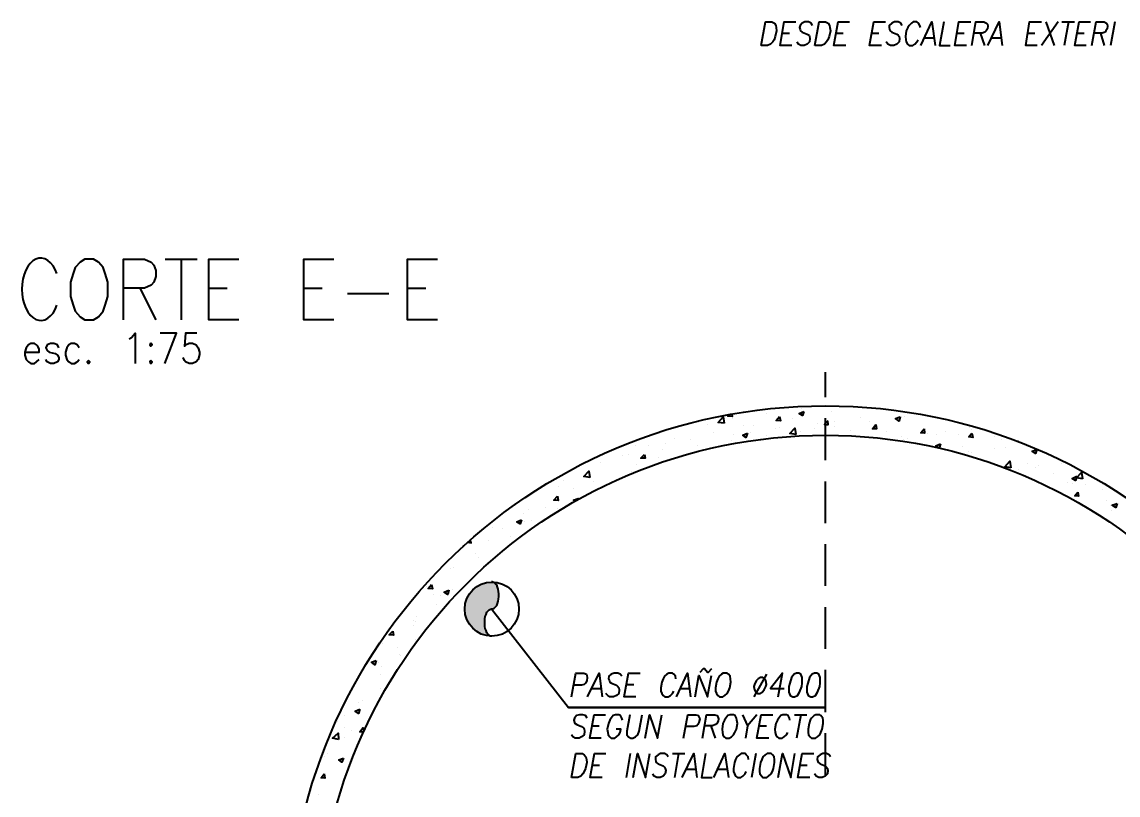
# Model space of a CAD drawing. Extents: x 93 to 1928, y 79 to 574.
# Drawn here: x 1417 to 1498.6, y 352.6 to 410.1 of the extents above; entities that cross this region are included whole.
import ezdxf

# ---------------------------------------------------------------- set-up
doc = ezdxf.new("R2010")
doc.units = 0
doc.header["$MEASUREMENT"] = 0
for name, color, linetype in [('Cotas', 1, 'Continuous'), ('PDF2_00-COTAS-PARCIALES', 4, 'Continuous'), ('PDF2_auxiliar', 1, 'Continuous'), ('PDF2_CORTES', 6, 'Continuous'), ('PDF2_encofrado', 1, 'Continuous'), ('PDF2_HATCH', 1, 'Continuous'), ('PDF2_LINEAS-POS-ARMADURA', 3, 'Continuous')]:
    doc.layers.add(name, color=color, linetype=linetype)
doc.styles.add('ROMANS', font='ROMANS.SHX', dxfattribs={"width": 0.85})
doc.dimstyles.new('1.10', dxfattribs={"dimtxt": 3, "dimasz": 2.5, "dimexe": 0.18, "dimexo": 0.0625, "dimgap": 0.85, "dimtad": 1, "dimlfac": 0.1, "dimzin": 0, "dimdsep": 46, "dimtxsty": 'ROMANS', "dimblk": 'ARCHTICK', "dimcen": 0.09, "dimclrd": 256, "dimclre": 256, "dimclrt": 2, "dimadec": 0, "dimazin": 0, "dimtfac": 1, "dimtofl": 0, "dimtmove": 0, "dimatfit": 3, "dimfxl": 15, "dimfxlon": 1, "dimtolj": 1, "dimtzin": 0, "dimarcsym": 0})

# ---------------------------------------------------------------- blocks, each defined once
blk = doc.blocks.new('_ArchTick')
at = {"color": 0, "linetype": 'ByBlock', "const_width": 0.15}
blk.add_lwpolyline([(-0.5, -0.5), (0.5, 0.5)], dxfattribs=at)
blk = doc.blocks.new('*D80')
at = {"layer": 'Cotas', "lineweight": -2, "transparency": 16777216}
for p, q in [((1513.125, 377.641), (1528.305, 377.576)), ((1527.802, 302.004), (1528.125, 377.577)), ((1512.802, 302.068), (1527.982, 302.003))]:
    blk.add_line(p, q, dxfattribs=at)
at = {"layer": 'Defpoints', "color": 0, "transparency": 16777216}
for p in [(1479.507, 377.784), (1528.125, 377.577), (1479.184, 302.211)]:
    blk.add_point(p, dxfattribs=at)
at = {"layer": 'Cotas', "lineweight": -2, "transparency": 16777216, "xscale": 2.5, "yscale": 2.5, "zscale": 2.5}
for p, rotation in [((1528.125, 377.577), 89.75529367230575), ((1527.802, 302.004), 269.7552936723058)]:
    blk.add_blockref('_ArchTick', p, dxfattribs=dict(at, rotation=rotation))
at = {"layer": 'Cotas', "color": 2, "transparency": 16777216, "insert": (1525.614, 339.8), "char_height": 3, "attachment_point": 5, "rotation": 89.75529, "style": 'ROMANS'}
blk.add_mtext('\\A1;ØINT 7.56', dxfattribs=at)
blk = doc.blocks.new('*D81')
at = {"layer": 'Cotas', "lineweight": -2, "transparency": 16777216}
for p, q in [((1521.141, 379.807), (1536.321, 379.742)), ((1535.799, 299.769), (1536.141, 379.743)), ((1520.8, 299.833), (1535.979, 299.768))]:
    blk.add_line(p, q, dxfattribs=at)
at = {"layer": 'Defpoints', "color": 0, "transparency": 16777216}
for p in [(1479.516, 379.985), (1536.141, 379.743), (1479.175, 300.011)]:
    blk.add_point(p, dxfattribs=at)
at = {"layer": 'Cotas', "lineweight": -2, "transparency": 16777216, "xscale": 2.5, "yscale": 2.5, "zscale": 2.5}
for p, rotation in [((1536.141, 379.743), 89.75529367230553), ((1535.799, 299.769), 269.7552936723055)]:
    blk.add_blockref('_ArchTick', p, dxfattribs=dict(at, rotation=rotation))
at = {"layer": 'Cotas', "color": 2, "transparency": 16777216, "insert": (1533.62, 339.766), "char_height": 3, "attachment_point": 5, "rotation": 89.75529, "style": 'ROMANS'}
blk.add_mtext('\\A1;ØEXT 8.00', dxfattribs=at)

msp = doc.modelspace()

# ---------------------------------------------------------------- hatches: boundary and pattern name
at = {"layer": 'PDF2_auxiliar', "transparency": 33554559}
msp.add_hatch(color=256, dxfattribs=at).paths.add_polyline_path([(1452.021, 368.414), (1451.926, 368.446), (1451.735, 368.414), (1451.577, 368.414), (1451.45, 368.382), (1451.227, 368.319), (1451.164, 368.287), (1450.942, 368.192), (1450.91, 368.16), (1450.624, 367.969), (1450.37, 367.715), (1450.179, 367.429), (1450.148, 367.334), (1450.052, 367.144), (1450.021, 367.112), (1449.989, 366.985), (1449.957, 366.826), (1449.925, 366.763), (1449.925, 366.477), (1449.894, 366.413), (1449.894, 366.382), (1449.925, 366.35), (1449.925, 366.064), (1449.957, 366.001), (1449.989, 365.842), (1450.021, 365.715), (1450.052, 365.683), (1450.148, 365.493), (1450.179, 365.397), (1450.37, 365.112), (1450.624, 364.858), (1450.719, 364.794), (1450.91, 364.635), (1450.942, 364.635), (1451.164, 364.54), (1451.227, 364.508), (1451.45, 364.445), (1451.577, 364.413), (1451.735, 364.381), (1451.831, 364.381), (1451.799, 364.413), (1451.735, 364.445), (1451.64, 364.54), (1451.577, 364.635), (1451.513, 364.794), (1451.481, 364.858), (1451.45, 364.953), (1451.418, 365.112), (1451.418, 365.715), (1451.45, 365.842), (1451.513, 366.001), (1451.545, 366.064), (1451.577, 366.159), (1451.64, 366.255), (1451.735, 366.35), (1451.926, 366.413), (1452.021, 366.413), (1452.116, 366.477), (1452.307, 366.667), (1452.339, 366.763), (1452.37, 366.826), (1452.402, 366.985), (1452.434, 367.112), (1452.434, 367.144), (1452.466, 367.334), (1452.466, 367.525), (1452.434, 367.715), (1452.402, 367.874), (1452.37, 367.969), (1452.37, 368.033), (1452.307, 368.16), (1452.307, 368.192), (1452.116, 368.382), (1452.053, 368.414)])

# ---------------------------------------------------------------- linework, layer by layer
at = {"layer": 'PDF2_00-COTAS-PARCIALES', "color": 7, "lineweight": 25}
msp.add_lwpolyline([(1421.634, 392.45), (1421.285, 392.228), (1420.936, 391.815), (1420.777, 391.37), (1420.587, 390.735), (1420.587, 389.656), (1420.777, 389.021), (1420.936, 388.576), (1421.285, 388.164), (1421.634, 387.941), (1422.301, 387.941), (1422.651, 388.164), (1423, 388.576), (1423.159, 389.021), (1423.349, 389.656), (1423.349, 390.735), (1423.159, 391.37), (1423, 391.815), (1422.651, 392.228), (1422.301, 392.45)], close=True, dxfattribs=at)
for points in [[(1424.524, 387.941), (1424.524, 392.45), (1426.08, 392.45), (1426.588, 392.228), (1426.778, 392.006), (1426.937, 391.593), (1426.937, 391.148), (1426.778, 390.735), (1426.588, 390.513), (1426.08, 390.291), (1424.524, 390.291)], [(1427.636, 392.45), (1430.017, 392.45)], [(1428.81, 392.45), (1428.81, 387.941)], [(1433.097, 387.941), (1430.874, 387.941), (1430.874, 392.45), (1433.097, 392.45)], [(1440.178, 387.941), (1437.955, 387.941), (1437.955, 392.45), (1440.178, 392.45)], [(1447.893, 387.941), (1445.671, 387.941), (1445.671, 392.45), (1447.893, 392.45)], [(1425.73, 390.291), (1426.937, 387.941)], [(1430.874, 390.291), (1432.24, 390.291)], [(1437.955, 390.291), (1439.32, 390.291)], [(1445.671, 390.291), (1447.036, 390.291)], [(1441.194, 389.878), (1444.274, 389.878)]]:
    msp.add_lwpolyline(points, dxfattribs=at)
at = {"layer": 'PDF2_00-COTAS-PARCIALES', "lineweight": 25}
for points in [[(1424.937, 386.512), (1425.127, 386.608), (1425.381, 386.925), (1425.381, 384.671)], [(1427.604, 384.671), (1428.461, 386.925), (1427.255, 386.925)], [(1429.985, 386.925), (1429.128, 386.925), (1429.064, 385.973), (1429.128, 386.068), (1429.414, 386.195), (1429.668, 386.195), (1429.922, 386.068), (1430.08, 385.846), (1430.176, 385.528), (1430.176, 385.338), (1430.08, 384.988), (1429.922, 384.798), (1429.668, 384.671), (1429.414, 384.671), (1429.128, 384.798), (1429.064, 384.893), (1428.969, 385.115)], [(1417.189, 385.528), (1418.237, 385.528), (1418.237, 385.75), (1418.142, 385.973), (1418.046, 386.068), (1417.888, 386.163), (1417.634, 386.163), (1417.443, 386.068), (1417.284, 385.846), (1417.189, 385.528), (1417.189, 385.306), (1417.284, 384.988), (1417.443, 384.798), (1417.634, 384.671), (1417.888, 384.671), (1418.046, 384.798), (1418.237, 384.988)], [(1419.698, 385.846), (1419.602, 386.068), (1419.348, 386.163), (1419.094, 386.163), (1418.84, 386.068), (1418.745, 385.846), (1418.84, 385.655), (1418.999, 385.528), (1419.444, 385.433), (1419.602, 385.306), (1419.698, 385.115), (1419.698, 384.988), (1419.602, 384.798), (1419.348, 384.671), (1419.094, 384.671), (1418.84, 384.798), (1418.745, 384.988)], [(1421.222, 385.846), (1421.063, 386.068), (1420.872, 386.163), (1420.618, 386.163), (1420.46, 386.068), (1420.301, 385.846), (1420.206, 385.528), (1420.206, 385.306), (1420.301, 384.988), (1420.46, 384.798), (1420.618, 384.671), (1420.872, 384.671), (1421.063, 384.798), (1421.222, 384.988)]]:
    msp.add_lwpolyline(points, dxfattribs=at)
for points in [[(1426.556, 386.195), (1426.493, 386.068), (1426.556, 385.973), (1426.651, 386.068)], [(1421.92, 384.893), (1421.825, 384.798), (1421.92, 384.671), (1422.015, 384.798)], [(1426.556, 384.893), (1426.493, 384.798), (1426.556, 384.671), (1426.651, 384.798)]]:
    msp.add_lwpolyline(points, close=True, dxfattribs=at)
at = {"layer": 'PDF2_00-COTAS-PARCIALES', "color": 7, "lineweight": 25}
msp.add_ellipse((1418.363, 390.201), major_axis=(-0.006, 2.32), ratio=0.603862, start_param=5.238908, end_param=10.459935, dxfattribs=at)
at = {"layer": 'PDF2_auxiliar', "lineweight": 25}
for points in [[(1476.756, 384.036), (1476.756, 382.162)], [(1476.756, 380.607), (1476.756, 377.495)], [(1476.756, 375.907), (1476.756, 372.796)], [(1476.756, 371.24), (1476.756, 368.128)], [(1451.926, 364.381), (1451.831, 364.381), (1451.735, 364.445), (1451.64, 364.54), (1451.577, 364.635), (1451.513, 364.794), (1451.45, 364.953), (1451.418, 365.112), (1451.418, 365.302), (1451.418, 365.493), (1451.418, 365.683), (1451.45, 365.842), (1451.513, 366.001), (1451.577, 366.159), (1451.64, 366.255), (1451.735, 366.35), (1451.831, 366.382), (1451.926, 366.413), (1452.021, 366.413), (1452.116, 366.477), (1452.212, 366.572), (1452.307, 366.667), (1452.37, 366.826), (1452.402, 366.985), (1452.434, 367.144), (1452.466, 367.334), (1452.466, 367.525), (1452.434, 367.715), (1452.402, 367.874), (1452.37, 368.033), (1452.307, 368.192), (1452.212, 368.287), (1452.116, 368.382), (1452.021, 368.414), (1451.926, 368.446)], [(1451.926, 366.413), (1457.641, 359.079)], [(1476.756, 366.54), (1476.756, 363.429)], [(1476.756, 361.873), (1476.756, 358.729)], [(1476.756, 359.079), (1457.641, 359.079), (1476.756, 359.079)], [(1476.756, 357.174), (1476.756, 354.062)]]:
    msp.add_lwpolyline(points, dxfattribs=at)
at = {"layer": 'PDF2_CORTES', "lineweight": 25}
for radius in [39.992, 37.801]:
    msp.add_circle((1476.772, 341.536), radius, dxfattribs=at)
at = {"layer": 'PDF2_encofrado', "color": 4, "lineweight": 25}
msp.add_circle((1451.942, 366.398), 2.016, dxfattribs=at)
at = {"layer": 'PDF2_HATCH', "lineweight": 25}
for points in [[(1475.168, 381.115), (1475.073, 380.797), (1474.819, 380.956)], [(1469.231, 380.226), (1468.786, 380.289), (1469.167, 380.702)], [(1473.358, 380.734), (1473.422, 380.416), (1473.104, 380.448)], [(1476.946, 380.416), (1476.756, 380.226), (1476.692, 380.13), (1476.756, 380.13), (1476.978, 380.13)], [(1482.344, 380.702), (1482.249, 380.384), (1481.995, 380.575)], [(1470.977, 379.495), (1470.85, 379.178), (1470.628, 379.336)], [(1474.565, 379.4), (1474.121, 379.463), (1474.502, 379.876)], [(1480.534, 380.13), (1480.566, 379.813), (1480.28, 379.813)], [(1484.122, 379.813), (1484.154, 379.495), (1483.868, 379.527)], [(1487.679, 379.495), (1487.742, 379.178), (1487.456, 379.209)], [(1485.329, 378.701), (1485.234, 378.384), (1484.98, 378.543)], [(1463.293, 377.908), (1463.357, 377.622), (1463.039, 377.622)], [(1492.505, 378.289), (1492.41, 377.971), (1492.156, 378.162)], [(1490.568, 376.923), (1490.124, 376.987), (1490.505, 377.4)], [(1459.229, 376.193), (1458.784, 376.257), (1459.165, 376.669)], [(1495.49, 376.288), (1495.394, 375.971), (1495.14, 376.13)], [(1495.902, 376.098), (1495.458, 376.161), (1495.839, 376.574)], [(1456.816, 374.796), (1456.879, 374.478), (1456.562, 374.51)], [(1495.553, 375.113), (1495.617, 374.796), (1495.331, 374.828)], [(1498.474, 374.256), (1498.379, 373.97), (1498.125, 374.129)], [(1454.148, 373.05), (1454.053, 372.732), (1453.799, 372.891)], [(1449.862, 371.144), (1449.862, 371.113)], [(1447.449, 368.223), (1447.512, 367.906), (1447.195, 367.938)], [(1448.751, 367.811), (1448.655, 367.493), (1448.401, 367.652)], [(1444.559, 364.762), (1444.623, 364.445), (1444.305, 364.477)], [(1443.321, 362.571), (1443.226, 362.254), (1442.972, 362.444)], [(1442.114, 358.952), (1442.019, 358.634), (1441.765, 358.793)], [(1440.527, 356.697), (1440.082, 356.793), (1440.495, 357.174)], [(1440.908, 355.3), (1440.781, 355.014), (1440.559, 355.173)], [(1439.447, 354.125), (1439.511, 353.808), (1439.225, 353.84)]]:
    msp.add_lwpolyline(points, close=True, dxfattribs=at)
for points in [[(1474.978, 381.337), (1474.978, 381.337)], [(1477.2, 381.083), (1477.2, 381.083)], [(1482.503, 381.051), (1482.503, 381.051)], [(1467.294, 380.289), (1467.294, 380.289)], [(1469.802, 380.924), (1469.834, 380.734), (1469.516, 380.765), (1469.643, 380.892)], [(1469.834, 380.607), (1469.834, 380.607)], [(1472.406, 380.988), (1472.406, 380.988)], [(1474.311, 380.575), (1474.311, 380.575)], [(1476.216, 380.226), (1476.216, 380.226)], [(1477.454, 380.384), (1477.454, 380.384)], [(1479.36, 380.638), (1479.36, 380.638)], [(1480.058, 380.353), (1480.058, 380.353)], [(1482.63, 380.702), (1482.63, 380.702)], [(1467.992, 380.162), (1467.992, 380.162)], [(1468.469, 379.559), (1468.469, 379.559)], [(1470.66, 380.035), (1470.66, 380.035)], [(1471.168, 379.559), (1471.168, 379.559)], [(1471.39, 380.067), (1471.39, 380.067)], [(1473.041, 379.813), (1473.041, 379.813)], [(1473.327, 379.94), (1473.327, 379.94)], [(1474.914, 379.654), (1474.914, 379.654)], [(1475.994, 379.813), (1475.994, 379.813)], [(1477.454, 379.972), (1477.454, 379.972)], [(1478.661, 379.718), (1478.661, 379.718)], [(1481.328, 379.59), (1481.328, 379.59)], [(1483.995, 379.495), (1483.995, 379.495)], [(1484.345, 379.495), (1484.345, 379.495)], [(1485.742, 379.59), (1485.742, 379.59)], [(1487.488, 379.908), (1487.488, 379.908)], [(1487.679, 379.749), (1487.679, 379.749)], [(1464.849, 378.733), (1464.849, 378.733)], [(1465.547, 379.082), (1465.547, 379.082)], [(1466.754, 378.987), (1466.754, 378.987)], [(1467.23, 378.606), (1467.23, 378.606)], [(1469.77, 378.924), (1469.77, 378.924)], [(1469.897, 379.4), (1469.897, 379.4)], [(1472.374, 379.305), (1472.374, 379.305)], [(1481.201, 379.082), (1481.201, 379.082)], [(1482.44, 379.241), (1482.44, 379.241)], [(1482.567, 379.051), (1482.567, 379.051)], [(1482.852, 379.082), (1482.852, 379.082)], [(1485.075, 379.368), (1485.075, 379.368)], [(1486.663, 379.368), (1486.663, 379.368)], [(1489.33, 379.241), (1489.33, 379.241)], [(1489.869, 378.987), (1489.869, 378.987)], [(1491.044, 378.892), (1491.044, 378.892)], [(1491.044, 378.892), (1491.14, 378.892)], [(1461.674, 377.812), (1461.674, 377.812)], [(1462.086, 377.876), (1462.086, 377.876)], [(1462.626, 378.574), (1462.626, 378.574)], [(1463.611, 378.574), (1463.611, 378.574)], [(1464.658, 378.257), (1464.658, 378.257)], [(1486.948, 378.511), (1486.948, 378.511)], [(1487.425, 378.098), (1487.425, 378.098)], [(1487.615, 378.066), (1487.615, 378.066)], [(1489.33, 378.352), (1489.33, 378.352)], [(1490.187, 378.416), (1490.187, 378.416)], [(1459.546, 377.558), (1459.546, 377.558)], [(1460.054, 377.273), (1460.054, 377.273)], [(1462.722, 377.146), (1462.722, 377.146)], [(1464.341, 377.717), (1464.341, 377.717)], [(1491.775, 377.241), (1491.775, 377.241)], [(1492.41, 376.955), (1492.41, 376.955)], [(1492.632, 377.082), (1492.632, 377.082)], [(1494.315, 377.209), (1494.315, 377.209)], [(1459.134, 376.193), (1459.134, 376.193)], [(1462.309, 376.606), (1462.309, 376.606)], [(1491.044, 376.574), (1491.044, 376.574)], [(1491.171, 376.796), (1491.171, 376.796)], [(1493.711, 376.479), (1493.711, 376.479)], [(1496.379, 376.352), (1496.379, 376.352)], [(1456.911, 375.558), (1456.911, 375.558)], [(1457.26, 375.939), (1457.26, 375.939)], [(1458.022, 375.399), (1458.022, 375.399)], [(1459.483, 375.907), (1459.483, 375.907)], [(1494.759, 375.812), (1494.759, 375.812)], [(1495.172, 375.78), (1495.172, 375.78)], [(1496.156, 375.653), (1496.156, 375.653)], [(1497.426, 375.685), (1497.426, 375.685)], [(1456.593, 374.605), (1456.593, 374.605)], [(1458.117, 374.447), (1458.022, 374.51), (1458.372, 374.637), (1458.34, 374.542)], [(1497.395, 375.272), (1497.395, 375.272)], [(1453.672, 374.097), (1453.672, 374.097)], [(1454.688, 373.812), (1454.688, 373.812)], [(1455.927, 373.97), (1455.927, 373.97)], [(1456.847, 373.875), (1456.847, 373.875)], [(1497.68, 374.478), (1497.68, 374.478)], [(1497.998, 374.097), (1497.998, 374.097)], [(1498.03, 373.716), (1498.03, 373.716)], [(1454.276, 373.526), (1454.276, 373.526)], [(1454.371, 372.954), (1454.371, 372.954)], [(1454.879, 372.986), (1454.879, 372.986)], [(1451.958, 372.478), (1451.958, 372.478)], [(1452.751, 372.415), (1452.751, 372.415)], [(1450.116, 371.367), (1450.402, 371.335), (1450.338, 371.589)], [(1450.211, 371.398), (1450.211, 371.398)], [(1451.672, 371.525), (1451.672, 371.525)], [(1453.355, 371.811), (1453.355, 371.811)], [(1450.719, 370.541), (1450.719, 370.541)], [(1450.973, 370.255), (1450.973, 370.255)], [(1451.608, 369.874), (1451.608, 369.874)], [(1448.878, 369.43), (1448.878, 369.43)], [(1449.068, 369.525), (1449.068, 369.525)], [(1447.068, 368.096), (1447.068, 368.096)], [(1446.401, 367.461), (1446.401, 367.461)], [(1447.576, 367.461), (1447.576, 367.461)], [(1448.116, 367.429), (1448.116, 367.429)], [(1449.005, 367.842), (1449.005, 367.842)], [(1449.735, 367.969), (1449.735, 367.969)], [(1447.83, 366.763), (1447.83, 366.763)], [(1446.083, 365.556), (1446.083, 365.556)], [(1446.338, 365.81), (1446.338, 365.81)], [(1446.115, 365.175), (1446.115, 365.175)], [(1446.274, 365.493), (1446.274, 365.493)], [(1446.274, 364.159), (1446.274, 364.159)], [(1443.766, 363.81), (1443.766, 363.81)], [(1444.94, 363.524), (1444.94, 363.524)], [(1443.48, 362.444), (1443.48, 362.444)], [(1445.099, 362.984), (1445.099, 362.984)], [(1445.131, 362.921), (1445.131, 362.921)], [(1443.639, 361.555), (1443.639, 361.555)], [(1443.702, 362.159), (1443.702, 362.159)], [(1443.639, 360.508), (1443.639, 360.508)], [(1441.987, 359.428), (1441.987, 359.428)], [(1442.305, 359.587), (1442.305, 359.587)], [(1441.003, 358.475), (1441.003, 358.475)], [(1440.273, 357.84), (1440.273, 357.84)], [(1440.463, 357.999), (1440.463, 357.999)], [(1441.003, 357.618), (1441.003, 357.618)], [(1442.4, 357.237), (1442.114, 357.269), (1442.337, 357.555), (1442.4, 357.301)], [(1440.94, 356.824), (1440.94, 356.824)], [(1441.511, 357.332), (1441.511, 357.332)], [(1439.479, 355.459), (1439.479, 355.459)], [(1439.701, 355.649), (1439.701, 355.649)], [(1440.876, 355.141), (1440.876, 355.141)], [(1440.813, 353.49), (1440.813, 353.49)], [(1438.495, 352.919), (1438.495, 352.919)], [(1439.066, 352.601), (1439.066, 352.601)]]:
    msp.add_lwpolyline(points, dxfattribs=at)
at = {"layer": 'PDF2_LINEAS-POS-ARMADURA', "lineweight": 25}
for points in [[(1471.993, 408.358), (1472.311, 410.104), (1472.787, 410.104), (1472.977, 410.009), (1473.073, 409.85), (1473.104, 409.691), (1473.136, 409.437), (1473.041, 409.025), (1472.946, 408.771), (1472.85, 408.612), (1472.692, 408.453), (1472.469, 408.358)], [(1475.994, 408.358), (1476.311, 410.104), (1476.788, 410.104), (1476.978, 410.009), (1477.073, 409.85), (1477.105, 409.691), (1477.137, 409.437), (1477.042, 409.025), (1476.946, 408.771), (1476.851, 408.612), (1476.692, 408.453), (1476.47, 408.358)], [(1469.167, 361.619), (1469.04, 361.555), (1468.85, 361.397), (1468.754, 361.206), (1468.659, 360.952), (1468.596, 360.539), (1468.596, 360.285), (1468.659, 360.127), (1468.754, 359.968), (1468.881, 359.873), (1469.135, 359.873), (1469.294, 359.968), (1469.453, 360.127), (1469.548, 360.285), (1469.643, 360.539), (1469.739, 360.952), (1469.707, 361.206), (1469.675, 361.397), (1469.548, 361.555), (1469.453, 361.619)], [(1474.629, 361.619), (1474.438, 361.555), (1474.248, 361.301), (1474.121, 360.889), (1474.057, 360.635), (1474.057, 360.222), (1474.152, 359.968), (1474.343, 359.873), (1474.47, 359.873), (1474.692, 359.968), (1474.851, 360.222), (1475.01, 360.635), (1475.041, 360.889), (1475.041, 361.301), (1474.946, 361.555), (1474.787, 361.619)], [(1475.962, 361.619), (1475.772, 361.555), (1475.581, 361.301), (1475.454, 360.889), (1475.391, 360.635), (1475.391, 360.222), (1475.486, 359.968), (1475.676, 359.873), (1475.803, 359.873), (1476.026, 359.968), (1476.184, 360.222), (1476.343, 360.635), (1476.375, 360.889), (1476.375, 361.301), (1476.28, 361.555), (1476.121, 361.619)], [(1471.93, 361.301), (1471.771, 361.206), (1471.612, 361.047), (1471.485, 360.793), (1471.453, 360.635), (1471.485, 360.381), (1471.58, 360.222), (1471.707, 360.127), (1471.898, 360.127), (1472.057, 360.222), (1472.215, 360.381), (1472.342, 360.635), (1472.374, 360.793), (1472.342, 361.047), (1472.247, 361.206), (1472.12, 361.301)], [(1469.675, 358.539), (1469.516, 358.475), (1469.358, 358.285), (1469.262, 358.126), (1469.135, 357.872), (1469.072, 357.459), (1469.104, 357.205), (1469.135, 357.047), (1469.231, 356.888), (1469.358, 356.793), (1469.612, 356.793), (1469.77, 356.888), (1469.929, 357.047), (1470.024, 357.205), (1470.152, 357.459), (1470.215, 357.872), (1470.183, 358.126), (1470.152, 358.285), (1470.056, 358.475), (1469.929, 358.539)], [(1476.057, 358.539), (1475.93, 358.475), (1475.74, 358.285), (1475.645, 358.126), (1475.549, 357.872), (1475.486, 357.459), (1475.486, 357.205), (1475.518, 357.047), (1475.645, 356.888), (1475.74, 356.793), (1476.026, 356.793), (1476.184, 356.888), (1476.343, 357.047), (1476.438, 357.205), (1476.534, 357.459), (1476.597, 357.872), (1476.597, 358.126), (1476.565, 358.285), (1476.438, 358.475), (1476.343, 358.539)], [(1457.863, 353.871), (1458.181, 355.649), (1458.657, 355.649), (1458.816, 355.554), (1458.943, 355.395), (1458.975, 355.205), (1459.007, 354.983), (1458.911, 354.538), (1458.816, 354.316), (1458.721, 354.125), (1458.562, 353.967), (1458.34, 353.871)], [(1472.438, 355.649), (1472.279, 355.554), (1472.12, 355.395), (1472.025, 355.205), (1471.93, 354.983), (1471.866, 354.538), (1471.866, 354.316), (1471.898, 354.125), (1472.025, 353.967), (1472.12, 353.871), (1472.406, 353.871), (1472.533, 353.967), (1472.723, 354.125), (1472.819, 354.316), (1472.914, 354.538), (1472.977, 354.983), (1472.977, 355.205), (1472.946, 355.395), (1472.819, 355.554), (1472.723, 355.649)]]:
    msp.add_lwpolyline(points, close=True, dxfattribs=at)
for points in [[(1474.279, 408.358), (1473.39, 408.358), (1473.708, 410.104), (1474.565, 410.104)], [(1475.803, 409.85), (1475.708, 410.009), (1475.518, 410.104), (1475.232, 410.104), (1475.041, 410.009), (1474.883, 409.85), (1474.851, 409.691), (1474.883, 409.533), (1474.914, 409.437), (1475.041, 409.342), (1475.422, 409.183), (1475.549, 409.12), (1475.581, 409.025), (1475.613, 408.866), (1475.581, 408.612), (1475.422, 408.453), (1475.2, 408.358), (1474.946, 408.358), (1474.756, 408.453), (1474.66, 408.612)], [(1478.28, 408.358), (1477.391, 408.358), (1477.708, 410.104), (1478.566, 410.104)], [(1480.947, 408.358), (1480.058, 408.358), (1480.376, 410.104), (1481.233, 410.104)], [(1482.471, 409.85), (1482.376, 410.009), (1482.186, 410.104), (1481.9, 410.104), (1481.709, 410.009), (1481.519, 409.85), (1481.519, 409.691), (1481.55, 409.533), (1481.582, 409.437), (1481.709, 409.342), (1482.09, 409.183), (1482.186, 409.12), (1482.249, 409.025), (1482.281, 408.866), (1482.249, 408.612), (1482.09, 408.453), (1481.868, 408.358), (1481.614, 408.358), (1481.423, 408.453), (1481.296, 408.612)], [(1483.837, 409.691), (1483.805, 409.85), (1483.71, 410.009), (1483.583, 410.104), (1483.297, 410.104), (1483.17, 410.009), (1483.011, 409.85), (1482.916, 409.691), (1482.789, 409.437), (1482.725, 409.025), (1482.757, 408.771), (1482.789, 408.612), (1482.884, 408.453), (1483.011, 408.358), (1483.265, 408.358), (1483.424, 408.453), (1483.583, 408.612), (1483.678, 408.771)], [(1483.868, 408.358), (1484.694, 410.104), (1484.948, 408.358)], [(1485.583, 410.104), (1485.265, 408.358), (1486.059, 408.358)], [(1487.266, 408.358), (1486.409, 408.358), (1486.694, 410.104), (1487.583, 410.104)], [(1487.679, 408.358), (1487.964, 410.104), (1488.568, 410.104), (1488.758, 410.009), (1488.822, 409.945), (1488.853, 409.787), (1488.822, 409.596), (1488.726, 409.437), (1488.631, 409.342), (1488.441, 409.279), (1487.837, 409.279)], [(1488.853, 408.358), (1489.711, 410.104), (1489.933, 408.358)], [(1492.537, 408.358), (1491.679, 408.358), (1491.965, 410.104), (1492.854, 410.104)], [(1494.093, 410.104), (1492.854, 408.358)], [(1493.172, 410.104), (1493.807, 408.358)], [(1494.378, 410.104), (1495.299, 410.104)], [(1494.855, 410.104), (1494.537, 408.358)], [(1496.188, 408.358), (1495.331, 408.358), (1495.648, 410.104), (1496.506, 410.104)], [(1496.601, 408.358), (1496.918, 410.104), (1497.522, 410.104), (1497.68, 410.009), (1497.744, 409.945), (1497.776, 409.787), (1497.744, 409.596), (1497.649, 409.437), (1497.585, 409.342), (1497.363, 409.279), (1496.76, 409.279)], [(1498.316, 410.104), (1497.998, 408.358)], [(1473.581, 409.279), (1474.089, 409.279)], [(1477.55, 409.279), (1478.09, 409.279)], [(1480.217, 409.279), (1480.757, 409.279)], [(1484.186, 408.929), (1484.853, 408.929)], [(1486.567, 409.279), (1487.107, 409.279)], [(1488.282, 409.279), (1488.599, 408.358)], [(1489.171, 408.929), (1489.838, 408.929)], [(1491.838, 409.279), (1492.346, 409.279)], [(1495.49, 409.279), (1496.029, 409.279)], [(1497.236, 409.279), (1497.522, 408.358)], [(1457.863, 359.873), (1458.181, 361.619), (1458.784, 361.619), (1458.975, 361.555), (1459.007, 361.46), (1459.038, 361.301), (1459.007, 361.047), (1458.911, 360.889), (1458.816, 360.793), (1458.626, 360.73), (1458.022, 360.73)], [(1459.07, 359.873), (1459.927, 361.619), (1460.15, 359.873)], [(1461.61, 361.397), (1461.483, 361.555), (1461.324, 361.619), (1461.039, 361.619), (1460.816, 361.555), (1460.658, 361.397), (1460.626, 361.206), (1460.689, 361.047), (1460.721, 360.952), (1460.848, 360.889), (1461.229, 360.73), (1461.324, 360.635), (1461.388, 360.539), (1461.42, 360.381), (1461.388, 360.127), (1461.229, 359.968), (1461.007, 359.873), (1460.721, 359.873), (1460.562, 359.968), (1460.435, 360.127)], [(1462.658, 359.873), (1461.801, 359.873), (1462.118, 361.619), (1462.976, 361.619)], [(1465.643, 361.206), (1465.611, 361.397), (1465.484, 361.555), (1465.389, 361.619), (1465.103, 361.619), (1464.976, 361.555), (1464.785, 361.397), (1464.69, 361.206), (1464.595, 360.952), (1464.531, 360.539), (1464.531, 360.285), (1464.595, 360.127), (1464.69, 359.968), (1464.817, 359.873), (1465.071, 359.873), (1465.23, 359.968), (1465.389, 360.127), (1465.484, 360.285)], [(1465.674, 359.873), (1466.5, 361.619), (1466.722, 359.873)], [(1467.072, 359.873), (1467.357, 361.46), (1467.992, 359.873), (1468.278, 361.46)], [(1467.453, 361.714), (1467.707, 361.968), (1467.77, 361.968), (1467.992, 361.714), (1468.056, 361.714), (1468.31, 361.968)], [(1472.374, 361.555), (1471.453, 359.873)], [(1473.263, 359.873), (1473.581, 361.619), (1472.692, 360.476), (1473.708, 360.476)], [(1461.959, 360.793), (1462.499, 360.793)], [(1459.388, 360.476), (1460.054, 360.476)], [(1465.96, 360.476), (1466.627, 360.476)], [(1459.038, 358.285), (1458.911, 358.475), (1458.721, 358.539), (1458.467, 358.539), (1458.245, 358.475), (1458.086, 358.285), (1458.054, 358.126), (1458.086, 357.967), (1458.149, 357.872), (1458.276, 357.809), (1458.626, 357.65), (1458.753, 357.555), (1458.816, 357.459), (1458.848, 357.301), (1458.816, 357.047), (1458.626, 356.888), (1458.435, 356.793), (1458.149, 356.793), (1457.959, 356.888), (1457.863, 357.047)], [(1460.086, 356.793), (1459.229, 356.793), (1459.546, 358.539), (1460.404, 358.539)], [(1461.674, 358.126), (1461.61, 358.285), (1461.515, 358.475), (1461.388, 358.539), (1461.134, 358.539), (1460.975, 358.475), (1460.816, 358.285), (1460.721, 358.126), (1460.626, 357.872), (1460.531, 357.459), (1460.562, 357.205), (1460.594, 357.047), (1460.721, 356.888), (1460.816, 356.793), (1461.102, 356.793), (1461.229, 356.888), (1461.388, 357.047), (1461.483, 357.205), (1461.547, 357.459), (1461.197, 357.459)], [(1462.214, 358.539), (1461.991, 357.301), (1461.991, 357.047), (1462.118, 356.888), (1462.277, 356.793), (1462.436, 356.793), (1462.626, 356.888), (1462.817, 357.047), (1462.912, 357.301), (1463.134, 358.539)], [(1463.357, 356.793), (1463.674, 358.539), (1464.277, 356.793), (1464.595, 358.539)], [(1466.214, 356.793), (1466.532, 358.539), (1467.135, 358.539), (1467.326, 358.475), (1467.357, 358.38), (1467.421, 358.221), (1467.357, 357.967), (1467.262, 357.809), (1467.199, 357.713), (1466.976, 357.65), (1466.373, 357.65)], [(1467.611, 356.793), (1467.929, 358.539), (1468.532, 358.539), (1468.723, 358.475), (1468.754, 358.38), (1468.818, 358.221), (1468.786, 358.063), (1468.691, 357.872), (1468.596, 357.809), (1468.373, 357.713), (1467.77, 357.713)], [(1470.596, 358.539), (1470.977, 357.713), (1470.818, 356.793)], [(1471.676, 358.539), (1470.977, 357.713)], [(1472.565, 356.793), (1471.676, 356.793), (1471.993, 358.539), (1472.85, 358.539)], [(1474.121, 358.126), (1474.089, 358.285), (1473.993, 358.475), (1473.866, 358.539), (1473.612, 358.539), (1473.454, 358.475), (1473.295, 358.285), (1473.2, 358.126), (1473.073, 357.872), (1473.009, 357.459), (1473.041, 357.205), (1473.073, 357.047), (1473.168, 356.888), (1473.295, 356.793), (1473.549, 356.793), (1473.708, 356.888), (1473.866, 357.047), (1473.962, 357.205)], [(1474.47, 358.539), (1475.391, 358.539)], [(1474.946, 358.539), (1474.629, 356.793)], [(1459.388, 357.713), (1459.927, 357.713)], [(1468.246, 357.713), (1468.564, 356.793)], [(1471.866, 357.713), (1472.374, 357.713)], [(1460.15, 353.871), (1459.261, 353.871), (1459.578, 355.649), (1460.435, 355.649)], [(1462.245, 355.649), (1461.928, 353.871)], [(1462.468, 353.871), (1462.785, 355.649), (1463.388, 353.871), (1463.706, 355.649)], [(1465.071, 355.395), (1464.976, 355.554), (1464.785, 355.649), (1464.5, 355.649), (1464.309, 355.554), (1464.119, 355.395), (1464.119, 355.205), (1464.15, 355.046), (1464.182, 354.983), (1464.309, 354.887), (1464.69, 354.729), (1464.785, 354.633), (1464.849, 354.538), (1464.881, 354.379), (1464.849, 354.125), (1464.69, 353.967), (1464.468, 353.871), (1464.214, 353.871), (1464.023, 353.967), (1463.928, 354.125)], [(1465.389, 355.649), (1466.31, 355.649)], [(1465.833, 355.649), (1465.547, 353.871)], [(1466.119, 353.871), (1466.976, 355.649), (1467.199, 353.871)], [(1467.834, 355.649), (1467.548, 353.871), (1468.342, 353.871)], [(1468.469, 353.871), (1469.294, 355.649), (1469.548, 353.871)], [(1471.041, 355.205), (1471.009, 355.395), (1470.882, 355.554), (1470.787, 355.649), (1470.501, 355.649), (1470.374, 355.554), (1470.183, 355.395), (1470.088, 355.205), (1469.993, 354.983), (1469.929, 354.538), (1469.929, 354.316), (1469.993, 354.125), (1470.088, 353.967), (1470.215, 353.871), (1470.469, 353.871), (1470.628, 353.967), (1470.787, 354.125), (1470.882, 354.316)], [(1471.58, 355.649), (1471.263, 353.871)], [(1473.263, 353.871), (1473.581, 355.649), (1474.184, 353.871), (1474.502, 355.649)], [(1475.613, 353.871), (1474.724, 353.871), (1475.041, 355.649), (1475.899, 355.649)], [(1477.137, 355.395), (1477.042, 355.554), (1476.851, 355.649), (1476.565, 355.649), (1476.375, 355.554), (1476.184, 355.395), (1476.153, 355.205), (1476.216, 355.046), (1476.248, 354.983), (1476.375, 354.887), (1476.756, 354.729), (1476.851, 354.633), (1476.915, 354.538), (1476.946, 354.379), (1476.915, 354.125), (1476.756, 353.967), (1476.534, 353.871), (1476.28, 353.871), (1476.089, 353.967), (1475.962, 354.125)], [(1459.419, 354.792), (1459.959, 354.792)], [(1466.437, 354.475), (1467.103, 354.475)], [(1468.786, 354.475), (1469.421, 354.475)], [(1474.883, 354.792), (1475.422, 354.792)]]:
    msp.add_lwpolyline(points, dxfattribs=at)

# ---------------------------------------------------------------- dimensions: what is measured, and where the dimension line sits
at = {"layer": 'Cotas'}
for p1, p2, distance, text, picture, middle in [((1479.175, 300.011), (1479.516, 379.985), -56.625, 'ØEXT <>', '*D81', (1533.62, 339.766)), ((1479.184, 302.211), (1479.507, 377.784), -48.619, 'ØINT <>', '*D80', (1525.614, 339.8))]:
    dim = msp.add_aligned_dim(p1=p1, p2=p2, distance=distance, text=text, dimstyle='1.10', dxfattribs=at)
    dim.commit()
    dim.dimension.update_dxf_attribs({"geometry": picture, "text_midpoint": middle})

doc.saveas('drawing.dxf')
